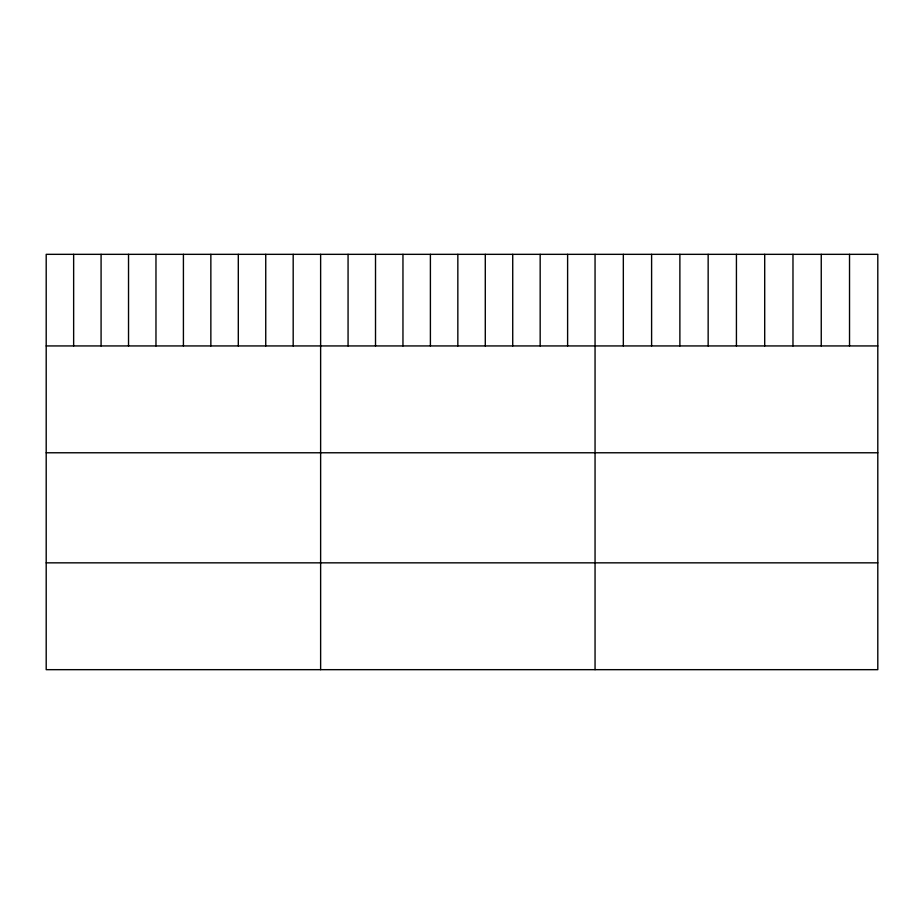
<?xml version="1.0" encoding="UTF-8"?>
<svg xmlns="http://www.w3.org/2000/svg" width="924" height="924" viewBox="0 0 924 924"><rect width="100%" height="100%" fill="white"/><g stroke="black" fill="none" stroke-linecap="round" stroke-linejoin="round"><path stroke-width="1.39" d="M877.8 345.934L877.8 669.669L46.2 669.669L46.2 254.331L877.8 254.331L877.8 345.934L46.2 345.934M46.2 452.772L877.8 452.772M46.2 562.843L877.8 562.843M849.526 254.331L849.526 345.934M821.251 254.331L821.251 345.934M792.977 254.331L792.977 345.934M764.702 254.331L764.702 345.934M736.428 254.331L736.428 345.934M708.154 254.331L708.154 345.934M679.879 254.331L679.879 345.934M651.605 254.331L651.605 345.934M623.33 254.331L623.33 345.934M595.056 254.331L595.056 669.669M567.613 254.331L567.613 345.934M540.17 254.331L540.17 345.934M512.728 254.331L512.728 345.934M485.285 254.331L485.285 345.934M457.842 254.331L457.842 345.934M430.399 254.331L430.399 345.934M402.956 254.331L402.956 345.934M375.514 254.331L375.514 345.934M348.071 254.331L348.071 345.934M320.628 254.331L320.628 669.669M293.185 254.331L293.185 345.934M265.742 254.331L265.742 345.934M238.3 254.331L238.3 345.934M210.857 254.331L210.857 345.934M183.414 254.331L183.414 345.934M155.971 254.331L155.971 345.934M128.528 254.331L128.528 345.934M101.086 254.331L101.086 345.934M73.643 254.331L73.643 345.934"/></g></svg>
